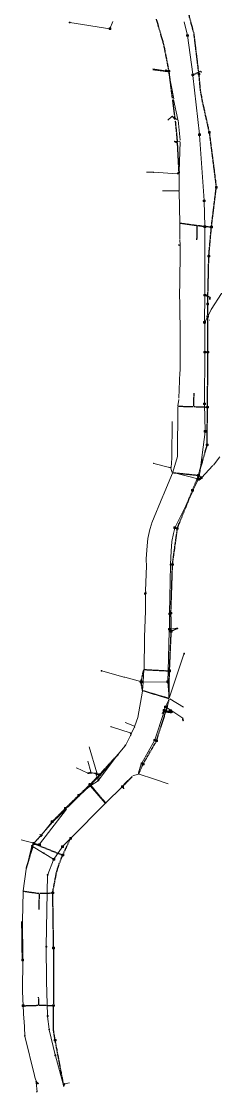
# Model space of a CAD drawing. Header units: metres. Extents: x 105093 to 106173, y 111705 to 118144.
# Drawn here: x 105886 to 106173, y 115132 to 116658 of the extents above; entities that cross this region are included whole.
import ezdxf

# ---------------------------------------------------------------- set-up
doc = ezdxf.new("R2010")
doc.units = ezdxf.units.M
doc.linetypes.add('DASHED', pattern=[1.524, 1.27, -0.254])
for name, color, linetype, lineweight in [('30-RED-ETB-CAMARA', 151, 'CONTINUOUS', 13), ('30-RED-ETB-EXIST', 145, 'CONTINUOUS', 13), ('30-RED-ETB-PROY', 5, 'DASHED', 25)]:
    doc.layers.add(name, color=color, linetype=linetype, lineweight=lineweight)

# ---------------------------------------------------------------- blocks, each defined once
blk = doc.blocks.new('CAM_ETB_T_13')
for p, q in [((-1.375, -1.025), (1.375, 1.025)), ((-1.375, 1.025), (1.375, -1.025))]:
    blk.add_line(p, q)
blk.add_lwpolyline([(-1.375, -1.025), (1.375, -1.025), (1.375, 1.025), (-1.375, 1.025)], close=True)
blk = doc.blocks.new('CAM_ETB_T_16A')
for p, q in [((-1.53, -1.53), (1.53, 1.53)), ((-1.53, 1.53), (1.53, -1.53))]:
    blk.add_line(p, q)
blk.add_lwpolyline([(-1.53, -1.53), (1.53, -1.53), (1.53, 1.53), (-1.53, 1.53)], close=True)
blk = doc.blocks.new('CAM_ETB_T_14')
for p, q in [((-1.39, -1.22), (1.39, 1.22)), ((-1.39, 1.22), (1.39, -1.22))]:
    blk.add_line(p, q)
blk.add_lwpolyline([(-1.39, -1.22), (1.39, -1.22), (1.39, 1.22), (-1.39, 1.22)], close=True)
blk = doc.blocks.new('CAM_ETB_T_16')
for p, q in [((-1.53, -1.53), (1.53, 1.53)), ((-1.53, 1.53), (1.53, -1.53))]:
    blk.add_line(p, q)
blk.add_lwpolyline([(-1.53, -1.53), (1.53, -1.53), (1.53, 1.53), (-1.53, 1.53)], close=True)
blk = doc.blocks.new('CAM_ETB_T_18A')
for p, q in [((-1.2, -1.2), (1.2, 1.2)), ((-1.2, 1.2), (1.2, -1.2))]:
    blk.add_line(p, q)
blk.add_lwpolyline([(-1.2, -1.2), (1.2, -1.2), (1.2, 1.2), (-1.2, 1.2)], close=True)
blk = doc.blocks.new('CAM_ETB_GEN')
for p, q in [((-0.6, -0.6), (0.6, 0.6)), ((-0.6, 0.6), (0.6, -0.6))]:
    blk.add_line(p, q)
blk.add_lwpolyline([(-0.6, -0.6), (0.6, -0.6), (0.6, 0.6), (-0.6, 0.6)], close=True)
blk = doc.blocks.new('CAM_ETB_T_14A')
for p, q in [((-1.39, -1.22), (1.39, 1.22)), ((-1.39, 1.22), (1.39, -1.22))]:
    blk.add_line(p, q)
blk.add_lwpolyline([(-1.39, -1.22), (1.39, -1.22), (1.39, 1.22), (-1.39, 1.22)], close=True)
blk = doc.blocks.new('CAM_ETB_T_18')
for p, q in [((-1.2, -1.2), (1.2, 1.2)), ((-1.2, 1.2), (1.2, -1.2))]:
    blk.add_line(p, q)
blk.add_lwpolyline([(-1.2, -1.2), (1.2, -1.2), (1.2, 1.2), (-1.2, 1.2)], close=True)
blk = doc.blocks.new('POSTE')
blk.add_circle((0, 0), 0.15)

msp = doc.modelspace()

# ---------------------------------------------------------------- linework, layer by layer
at = {"layer": '30-RED-ETB-EXIST'}
for points in [[(105954.89, 116655.828), (105954.944, 116655.859), (106012.459, 116646.564), (106012.54, 116646.764), (106012.468, 116646.793)], [(106012.468, 116646.793), (106012.54, 116646.764), (106016.753, 116657.251)], [(106123.717, 116637.271), (106118.836, 116656.727)], [(106131.299, 116581.035), (106131.132, 116582.056), (106123.724, 116637.244), (106123.717, 116637.271)], [(106073.949, 116589.337), (106092.339, 116586.61), (106092.527, 116587.876)], [(106092.527, 116587.876), (106092.339, 116586.61), (106095.545, 116586.135), (106094.393, 116586.913)], [(106094.393, 116586.913), (106094.635, 116586.809), (106095.56, 116586.402), (106094.393, 116586.913)], [(106103.8, 116546.676), (106096.306, 116585.628), (106097.168, 116586.298)], [(106140.949, 116495.204), (106141.032, 116494.616), (106141.03, 116494.639), (106140.884, 116495.799), (106131.487, 116579.884), (106130.599, 116579.64)], [(106130.608, 116579.673), (106131.406, 116580.381), (106131.299, 116581.035)], [(106109.947, 116517.093), (106103.783, 116545.662)], [(106095.403, 116515.851), (106101.373, 116521.153), (106101.767, 116521.355)], [(106101.767, 116521.355), (106101.975, 116521.274), (106109.413, 116516.357)], [(106113.068, 116487.255), (106110.14, 116515.952)], [(106147.572, 116400.501), (106147.549, 116400.98), (106141.03, 116494.639), (106140.949, 116495.204)], [(106105.227, 116485.623), (106105.412, 116485.679), (106112.734, 116486.151)], [(106109.389, 116439.348), (106111.562, 116442.45), (106113.274, 116485.205)], [(106064.936, 116441.584), (106075.24, 116441.412), (106075.207, 116441.368)], [(106075.207, 116441.368), (106075.169, 116441.314), (106108.908, 116439.336), (106109.389, 116439.348)], [(106109.389, 116439.348), (106111.231, 116441.022), (106111.188, 116442.341), (106112.048, 116442.369), (106112.09, 116441.05), (106109.389, 116439.348)], [(106109.389, 116439.348), (106111.705, 116439.348), (106111.705, 116440.94), (106109.389, 116439.348)], [(106109.389, 116439.348), (106109.87, 116439.44), (106111.705, 116440.931), (106109.389, 116439.348)], [(106109.965, 116414.786), (106111.708, 116415.035), (106111.705, 116439.348), (106109.389, 116439.348)], [(106087.852, 116414.839), (106109.406, 116414.984), (106109.965, 116414.786)], [(106112.693, 116368.599), (106111.778, 116414.005), (106109.965, 116414.786)], [(106148.277, 116363.45), (106148.27, 116364.049), (106147.607, 116399.779), (106147.572, 116400.501)], [(106112.559, 116346.283), (106112.656, 116367.56), (106113.339, 116368.124), (106126.498, 116366.229)], [(106127.718, 116366.167), (106147.65, 116363.405), (106148.277, 116363.45)], [(106148.436, 116265.492), (106148.451, 116266.089), (106148.396, 116362.861), (106148.277, 116363.45)], [(106111.037, 116337.327), (106112.953, 116337.234), (106112.53, 116345.231)], [(106111.337, 116117.971), (106112.846, 116155.106), (106112.987, 116156.368), (106113, 116213.233), (106113.054, 116215.434), (106112.369, 116274.08), (106112.508, 116275.343), (106112.907, 116336.238), (106111.037, 116337.327)], [(106111.037, 116337.327), (106111.443, 116337.131), (106112.399, 116336.691), (106111.037, 116337.327)], [(106148.091, 116226.519), (106148.23, 116226.549), (106148.105, 116227.116), (106148.421, 116264.895), (106148.436, 116265.492)], [(106157.576, 116244.94), (106157.639, 116244.878), (106172.417, 116267.673), (106172.469, 116267.722)], [(106148.091, 116226.519), (106148.422, 116226.813), (106152.572, 116235.008)], [(106152.572, 116235.008), (106157.627, 116244.987), (106157.576, 116244.94)], [(106147.843, 116224.902), (106148.373, 116224.902), (106148.373, 116225.897), (106148.23, 116226.549), (106148.091, 116226.519)], [(106148.515, 116183.721), (106148.419, 116183.717), (106148.394, 116184.321), (106148.373, 116224.902), (106147.843, 116224.902)], [(106147.821, 116109.722), (106147.85, 116110.891), (106148.443, 116183.125), (106148.419, 116183.717), (106148.515, 116183.721)], [(106109.942, 116106.876), (106111.136, 116115.956)], [(106102.416, 116011.983), (106109.417, 116034.488), (106109.454, 116035.682), (106109.929, 116105.923)], [(106148.768, 116070.473), (106148.783, 116071.07), (106147.796, 116108.691), (106147.821, 116109.722)], [(106096.117, 116019.208), (106100.222, 116018.429), (106101.034, 116031.865), (106101.088, 116034.066), (106101.459, 116084.691)], [(106139.41, 116007.301), (106140.329, 116007.12), (106141.129, 116011.194), (106148.753, 116069.876), (106148.768, 116070.473)], [(106160.872, 116021.98), (106169.726, 116033.766)], [(106075.079, 116024.536), (106075.598, 116024.317), (106095.908, 116019.241), (106096.117, 116019.208)], [(106101.733, 116011.42), (106099.713, 116017.117), (106100.053, 116017.368), (106099.514, 116018.128), (106096.117, 116019.208)], [(106096.117, 116019.208), (106099.517, 116018.137), (106096.117, 116019.208)], [(106143.449, 116004.037), (106143.802, 116003.716), (106160.048, 116021.572)], [(106065.611, 115906.283), (106066.869, 115917.103), (106069.659, 115930.046), (106072.06, 115937.279), (106072.685, 115939.39), (106088.084, 115977.453), (106088.596, 115978.549), (106102.275, 116010.72), (106102.377, 116011.251), (106102.49, 116011.262), (106102.957, 116011.283), (106138.557, 116002.215), (106139.138, 116002.01)], [(106139.148, 116002.04), (106139.258, 116002.003), (106139.42, 116002.49), (106140.329, 116007.12), (106139.41, 116007.301)], [(106139.148, 116002.04), (106141.719, 116001.427), (106143.802, 116003.716), (106143.449, 116004.037)], [(106130.852, 115985.987), (106131.476, 115985.683), (106138.884, 116000.878), (106139.258, 116002.003), (106139.148, 116002.04)], [(106105.61, 115932.557), (106105.781, 115933.149), (106121.172, 115963.976), (106130.069, 115982.799), (106131.476, 115985.683), (106130.852, 115985.987)], [(106099.343, 115879.601), (106099.316, 115880.198), (106100.022, 115899.074), (106101.347, 115912.726), (106103.554, 115924.073), (106105.351, 115932.011), (106105.61, 115932.557)], [(106064.498, 115838.649), (106063.416, 115841.823), (106064.644, 115877.899), (106064.422, 115886.665), (106064.563, 115887.928), (106065.611, 115906.283)], [(106098.055, 115809.076), (106098.053, 115810.058), (106099.331, 115879.004), (106099.343, 115879.601)], [(106059.369, 115699.186), (106060.089, 115710.912), (106060.23, 115712.175), (106061.163, 115728.797), (106061.304, 115730.06), (106062.057, 115774.301), (106062.198, 115775.564), (106063.275, 115813.335), (106063.416, 115814.598), (106063.285, 115838.643), (106062.205, 115838.131)], [(106062.205, 115838.131), (106063.285, 115838.643), (106063.275, 115840.561), (106064.498, 115838.649)], [(106064.498, 115838.649), (106064.466, 115838.907), (106063.275, 115840.561), (106064.498, 115838.649)], [(106097.607, 115787.199), (106097.597, 115787.796), (106098.046, 115808.471), (106098.045, 115809.673), (106098.053, 115810.058), (106098.055, 115809.076)], [(106097.92, 115727.462), (106096.04, 115727.512), (106097.555, 115784.261), (106100.125, 115784.192)], [(106100.125, 115784.192), (106097.555, 115784.261), (106097.617, 115786.602), (106097.607, 115787.199)], [(106097.607, 115787.199), (106098.223, 115787.209), (106109.611, 115788.393), (106109.386, 115788.335)], [(106097.56, 115688.308), (106118.223, 115751.214), (106118.46, 115751.658), (106119.284, 115751.896), (106118.731, 115752.06)], [(106000.458, 115727.561), (106001.046, 115727.441), (106032.494, 115718.377), (106033.901, 115718.297), (106056.399, 115711.996), (106057.085, 115711.818), (106057.062, 115711.728)], [(106095.632, 115711.873), (106095.639, 115712.47), (106096.04, 115727.512), (106097.92, 115727.462)], [(106047.933, 115646.897), (106047.562, 115647.07), (106047.786, 115647.55), (106048.292, 115648.582), (106052.235, 115660.816), (106059.112, 115698.15), (106059.795, 115698.713), (106075.724, 115693.86), (106075.772, 115694.019)], [(106057.062, 115711.728), (106057.085, 115711.818), (106057.724, 115711.653), (106059.547, 115711.612), (106060.771, 115711.475), (106094.976, 115711.762), (106095.632, 115711.873)], [(106097.56, 115688.308), (106095.626, 115711.276), (106095.593, 115711.767), (106094.976, 115711.762), (106095.632, 115711.873)], [(106075.772, 115694.019), (106075.724, 115693.86), (106096.841, 115687.427)], [(106091.854, 115675.777), (106092.126, 115676.216), (106097.418, 115687.045)], [(106098.101, 115687.608), (106117.933, 115675.654)], [(106076.589, 115628.185), (106076.777, 115628.752), (106089.958, 115669.261), (106090.043, 115669.52)], [(106090.043, 115669.52), (106087.231, 115666.41), (106089.865, 115670.556), (106090.05, 115671.11)], [(106090.05, 115671.11), (106090.411, 115671.526), (106091.623, 115675.226), (106091.854, 115675.777)], [(106091.854, 115675.777), (106092.422, 115675.538), (106099.555, 115670.943), (106099.429, 115670.749)], [(106099.429, 115670.749), (106099.555, 115670.943), (106102.457, 115669.073), (106101.977, 115668.327)], [(106101.977, 115668.327), (106102.457, 115669.073), (106116.993, 115659.707), (106117.271, 115655.999)], [(106034.351, 115653.338), (106047.494, 115648.356), (106047.933, 115646.897)], [(106014.083, 115647.462), (106014.524, 115647.348), (106041.655, 115638.779)], [(106035.127, 115621.303), (106041.972, 115635.005), (106042.723, 115636.528), (106041.658, 115638.779)], [(106041.655, 115638.779), (106043.325, 115637.999), (106047.562, 115647.07), (106047.933, 115646.897)], [(106041.655, 115638.779), (106042.654, 115636.562), (106043.325, 115637.999), (106041.655, 115638.779)], [(106057.662, 115595.036), (106057.975, 115595.502), (106076.401, 115627.619), (106076.589, 115628.185)], [(105993.922, 115581.311), (105982.964, 115618.447)], [(105995.957, 115570.554), (105996.344, 115571.025), (106020.742, 115603.751), (106021.542, 115604.638), (106024.843, 115607.701)], [(105997.499, 115578.797), (105998.385, 115578.025), (106020.767, 115603.727), (106024.843, 115607.701)], [(106024.843, 115607.701), (106021.542, 115604.638), (106024.387, 115608.078), (106024.843, 115607.701)], [(106024.843, 115607.701), (106024.387, 115608.078), (106034.409, 115620.193)], [(106033.902, 115620.441), (106034.581, 115621.572), (106035.319, 115621.13), (106034.639, 115619.998)], [(105980.89, 115580.75), (105985.195, 115582.812), (105980.972, 115598.318)], [(106057.662, 115595.036), (106057.343, 115594.531), (106053.571, 115581.196), (106053.382, 115580.729), (106053.728, 115579.944), (106054.195, 115579.755), (106074.74, 115572.699), (106096.013, 115565.648)], [(105964.671, 115588.388), (105980.886, 115580.74)], [(105980.89, 115580.75), (105980.885, 115580.695), (105993.925, 115581.313)], [(105980.89, 115580.75), (105985.918, 115582.127), (105991.669, 115580.164), (105992.593, 115579.885), (105993.922, 115581.311)], [(105983.838, 115564.678), (105984.713, 115563.873), (105995.915, 115576.044), (105996.917, 115577.058), (105997.499, 115578.797)], [(105995.957, 115570.554), (105995.505, 115570.99), (105992.802, 115578.795), (105992.593, 115579.885), (105993.922, 115581.311)], [(105993.922, 115581.311), (105992.705, 115579.887), (105993.824, 115580.013), (105993.922, 115581.311)], [(105993.922, 115581.311), (105994.462, 115580.357), (105993.925, 115581.313)], [(105995.957, 115570.554), (105995.703, 115570.616), (105995.905, 115571.433), (105997.046, 115576.428), (105997.499, 115578.797)], [(106030.544, 115561.632), (106033.391, 115565.568), (106044.383, 115576.22)], [(106045.165, 115577.116), (106052.791, 115579.68)], [(105967.73, 115549.267), (105969.488, 115549.377), (105982.942, 115562.1), (105983.428, 115561.586)], [(105983.428, 115561.586), (105982.942, 115562.1), (105983.666, 115562.784), (105984.498, 115563.639), (105984.713, 115563.873), (105983.838, 115564.678)], [(106007.499, 115538.407), (106005.714, 115538.228), (105984.842, 115562.441), (105983.428, 115561.586)], [(105983.838, 115564.678), (105984.958, 115563.283), (105995.579, 115570.112), (105995.703, 115570.616), (105995.957, 115570.554)], [(106007.499, 115538.407), (106006.736, 115538.338), (106030.349, 115561.828), (106030.544, 115561.632)], [(105948.602, 115530.602), (105952.848, 115532.597), (105968.538, 115548.311), (105967.73, 115549.267)], [(105911.386, 115478.615), (105911.606, 115479.17), (105950.271, 115529.315), (105948.602, 115530.602)], [(105929.701, 115511.457), (105931.38, 115511.543), (105949.68, 115529.504), (105948.602, 115530.602)], [(105947.684, 115530.68), (105947.954, 115530.702), (105951.866, 115531.998), (105948.602, 115530.602)], [(105956.253, 115487.577), (105956.191, 115487.639), (106005.613, 115537.41), (106007.499, 115538.407)], [(105914.689, 115491.244), (105913.848, 115491.994), (105930.44, 115510.617), (105929.701, 115511.457)], [(105885.501, 115485.336), (105903.519, 115480.714), (105903.403, 115480.263)], [(105903.403, 115480.263), (105903.462, 115480.211), (105912.501, 115490.573), (105913.365, 115491.451), (105913.848, 115491.994), (105914.689, 115491.244)], [(105944.367, 115475.652), (105944.746, 115476.113), (105956.191, 115487.639), (105956.253, 115487.577)], [(105887.504, 115313.452), (105887.588, 115313.451), (105887.648, 115317.981), (105887.598, 115320.21), (105887.35, 115366.894), (105887.092, 115369.081), (105887.976, 115411.406), (105888.159, 115412.609), (105892.488, 115443.685), (105892.818, 115444.837), (105900.423, 115476.221), (105900.643, 115476.776)], [(105900.643, 115476.776), (105900.89, 115477.262), (105903.462, 115480.211), (105903.403, 115480.263)], [(105900.643, 115476.776), (105901.216, 115476.549), (105917.141, 115466.512), (105917.689, 115466.304)], [(105903.403, 115480.263), (105903.519, 115480.714), (105910.809, 115478.844), (105911.386, 115478.615)], [(105932.129, 115457.697), (105932.196, 115457.865), (105943.987, 115475.191), (105944.367, 115475.652)], [(105917.689, 115466.304), (105918.241, 115466.051), (105931.465, 115457.819), (105932.139, 115457.693)], [(105923.268, 115435.38), (105923.357, 115435.971), (105931.732, 115456.695), (105932.129, 115457.697)], [(105921.318, 115332.407), (105921.315, 115333.004), (105921.99, 115384.085), (105922.34, 115410.542), (105923.178, 115434.79), (105923.268, 115435.38)], [(105923.201, 115233.15), (105923.231, 115232.554), (105923.171, 115233.747), (105921.844, 115283.094), (105921.813, 115285.295), (105921.32, 115331.81), (105921.318, 115332.407)], [(105888.247, 115247.989), (105888.35, 115247.994), (105887.337, 115268.27), (105887.01, 115269.498), (105887.588, 115313.451), (105887.504, 115313.452)], [(105889.672, 115226.864), (105889.344, 115228.092), (105888.35, 115247.994), (105888.247, 115247.989)], [(105890.55, 115204.811), (105890.483, 115205.407), (105889.672, 115226.864)], [(105925.533, 115213.836), (105925.524, 115214.465), (105923.231, 115232.554), (105923.201, 115233.15)], [(105934.178, 115176.912), (105933.991, 115177.479), (105925.541, 115213.271), (105925.533, 115213.836)], [(105908.141, 115138.16), (105906.307, 115141.266), (105904.885, 115145.841), (105904.628, 115148.027), (105890.613, 115204.215), (105890.55, 115204.811)], [(105947.2, 115135.177), (105946.536, 115132.354), (105934.365, 115176.345), (105934.178, 115176.912)], [(105908.141, 115138.16), (105906.755, 115137.979), (105906.483, 115140.063), (105908.141, 115138.16)], [(105908.141, 115138.16), (105908.233, 115138.249), (105906.483, 115140.063), (105908.141, 115138.16)], [(105906.741, 115124.841), (105908.473, 115124.819), (105906.755, 115137.979), (105908.141, 115138.16)], [(105909.969, 115136.449), (105908.233, 115138.249), (105908.141, 115138.16)], [(105946.97, 115135.115), (105946.638, 115136.392), (105947.47, 115136.608), (105947.802, 115135.331)], [(105947.622, 115136.026), (105954.68, 115137.62)]]:
    msp.add_lwpolyline(points, dxfattribs=at)
at = {"layer": '30-RED-ETB-PROY'}
for points in [[(106097.168, 116586.298), (106097.074, 116586.895), (106089.834, 116623.787), (106079.4, 116659.837), (106079.245, 116660.419)], [(106140.083, 116581.851), (106139.996, 116582.441), (106132.964, 116639.911), (106125.725, 116666.866), (106125.63, 116667.409)], [(106073.903, 116588.708), (106092.314, 116586.27), (106092.527, 116587.876)], [(106092.527, 116587.876), (106092.314, 116586.27), (106095.631, 116585.83), (106094.393, 116586.913)], [(106092.527, 116587.876), (106092.32, 116587.474), (106094.061, 116586.579), (106094.393, 116586.913)], [(106092.488, 116587.877), (106094.488, 116587.189), (106094.393, 116586.913)], [(106094.393, 116586.913), (106094.488, 116587.189), (106096.466, 116586.509), (106097.168, 116586.298)], [(106102.078, 116547.697), (106097.256, 116585.736), (106097.168, 116586.298)], [(106131.342, 116581.042), (106130.56, 116580.573), (106142.194, 116585.94), (106143.004, 116585.175), (106143.219, 116584.608)], [(106154.839, 116498.585), (106154.856, 116499.119), (106145.008, 116543.489), (106142.21, 116559.242), (106141.007, 116572.553), (106140.174, 116581.279), (106140.083, 116581.851)], [(106106.081, 116516.883), (106102.431, 116545.669)], [(106106.084, 116516.925), (106102.109, 116521.017), (106101.767, 116521.355)], [(106105.227, 116485.623), (106109.451, 116484.484), (106106.487, 116514.904)], [(106164.9, 116419.83), (106165.162, 116420.291), (106155.235, 116498.237), (106154.839, 116498.585)], [(106105.227, 116485.623), (106105.49, 116485.668), (106108.926, 116483.526), (106105.227, 116485.623)], [(106109.389, 116439.348), (106111.474, 116442.39), (106109.399, 116482.605), (106105.227, 116485.623)], [(106157.976, 116363.03), (106157.97, 116363.53), (106164.81, 116419.282), (106164.9, 116419.83)], [(106113.614, 116368.616), (106137.044, 116365.333)], [(106137.157, 116344.567), (106137.705, 116364.789)], [(106138.344, 116365.301), (106148.355, 116364.111), (106148.277, 116363.45)], [(106148.277, 116363.45), (106148.355, 116364.111), (106157.379, 116363.039), (106157.976, 116363.03)], [(106154.191, 116321.218), (106154.198, 116321.779), (106157.876, 116362.445), (106157.976, 116363.03)], [(106148.436, 116265.492), (106152.881, 116264.433), (106154.171, 116320.607), (106154.191, 116321.218)], [(106148.436, 116265.492), (106149.178, 116266.594), (106156.118, 116261.923), (106155.802, 116261.025)], [(106152.55, 116252.809), (106152.66, 116252.808), (106152.754, 116263.225), (106148.436, 116265.492)], [(106152.557, 116235.015), (106152.504, 116235.625), (106152.66, 116252.808), (106152.55, 116252.809)], [(106155.638, 116259.237), (106155.531, 116261.234), (106155.638, 116259.237)], [(106152.658, 116183.959), (106152.77, 116184.528), (106152.593, 116234.417), (106152.557, 116235.015)], [(106152.295, 116105.201), (106152.344, 116105.849), (106152.775, 116183.329), (106152.658, 116183.959)], [(106132.508, 116106.482), (106133.119, 116125.103)], [(106110.596, 116106.336), (106131.649, 116106.019)], [(106133.021, 116105.811), (106151.634, 116105.17), (106152.295, 116105.201)], [(106151.651, 116051.073), (106151.657, 116051.651), (106152.328, 116104.636), (106152.295, 116105.201)], [(106139.41, 116007.301), (106139.475, 116007.883), (106151.737, 116050.504), (106151.651, 116051.073)], [(106102.84, 116011.376), (106139.006, 116007.536), (106139.41, 116007.301)], [(106139.148, 116002.04), (106137.736, 116002.621), (106139.413, 116006.697), (106139.41, 116007.301)], [(106143.449, 116004.037), (106143.008, 116004.014), (106140.044, 116007.257), (106139.41, 116007.301)], [(106130.852, 115985.987), (106131.171, 115986.66), (106137.736, 116002.621), (106139.148, 116002.04)], [(106109.078, 115931.365), (106109.136, 115931.882), (106130.642, 115985.386), (106130.852, 115985.987)], [(106102.08, 115879.671), (106102.142, 115880.202), (106109.148, 115930.815), (106109.078, 115931.365)], [(106099.86, 115810.024), (106099.845, 115810.64), (106102.171, 115879.15), (106102.08, 115879.671)], [(106062.205, 115838.131), (106062.168, 115837.717), (106062.7, 115837.046), (106064.556, 115838.066), (106064.498, 115838.649)], [(106062.205, 115838.131), (106062.346, 115838.622), (106063.155, 115840.352), (106064.498, 115838.649)], [(106097.607, 115787.199), (106100.153, 115787.224), (106099.935, 115809.457), (106099.86, 115810.024)], [(106100.125, 115784.192), (106100.177, 115784.804), (106100.153, 115787.224), (106097.607, 115787.199)], [(106097.92, 115727.462), (106097.873, 115728.032), (106100.296, 115783.551), (106100.125, 115784.192)], [(106100.125, 115784.192), (106100.848, 115784.4), (106108.095, 115788.172), (106109.386, 115788.335)], [(106109.386, 115788.335), (106108.846, 115788.21), (106108.183, 115787.926), (106107.939, 115788.493), (106108.602, 115788.778), (106108.846, 115788.21), (106109.386, 115788.335)], [(106057.062, 115711.728), (106057.234, 115712.289), (106060.927, 115728.692)], [(106062.169, 115729.322), (106097.27, 115727.42), (106097.92, 115727.462)], [(106095.632, 115711.873), (106097.467, 115711.832), (106097.806, 115726.765), (106097.92, 115727.462)], [(106059.254, 115699.486), (106057.07, 115711.13), (106057.062, 115711.728)], [(106060.063, 115699.159), (106075.897, 115694.436), (106075.772, 115694.019)], [(106097.247, 115688.598), (106097.164, 115698.442), (106097.467, 115711.832), (106095.632, 115711.873)], [(106075.772, 115694.019), (106075.897, 115694.436), (106096.807, 115688.2)], [(106091.854, 115675.777), (106094.414, 115675.112), (106097.445, 115686.791)], [(106079.328, 115627.328), (106079.526, 115627.912), (106092.557, 115669.313), (106092.775, 115669.697)], [(106090.043, 115669.52), (106090.26, 115669.258), (106092.663, 115668.913), (106092.775, 115669.697)], [(106092.775, 115669.697), (106093.149, 115670.237), (106094.414, 115675.112), (106091.854, 115675.777)], [(106092.775, 115669.697), (106092.663, 115668.913), (106099.035, 115667.999), (106099.429, 115670.749)], [(106092.775, 115669.697), (106093.344, 115669.359), (106099.12, 115670.565), (106099.429, 115670.749)], [(106099.429, 115670.749), (106099.035, 115667.999), (106100.891, 115667.732), (106101.614, 115668.091), (106101.977, 115668.327)], [(106099.429, 115670.749), (106099.883, 115670.136), (106101.545, 115668.675), (106101.977, 115668.327)], [(106117.271, 115655.999), (106117.258, 115656.363), (106116.956, 115658.729), (106117.271, 115655.999)], [(106059.959, 115593.988), (106060.171, 115594.482), (106079.016, 115626.736), (106079.328, 115627.328)], [(105997.499, 115578.797), (105997.789, 115579.28), (106020.304, 115603.934), (106024.843, 115607.701)], [(106053.947, 115580.566), (106059.806, 115593.484), (106059.959, 115593.988)], [(105980.89, 115580.75), (105981.427, 115580.839), (105984.848, 115581.653), (105980.89, 115580.75)], [(105983.838, 115564.678), (105984.479, 115565.29), (105997.04, 115578.387), (105997.499, 115578.797)], [(105993.922, 115581.311), (105993.629, 115579.596), (105996.737, 115578.833), (105997.499, 115578.797)], [(105967.73, 115549.267), (105968.386, 115549.839), (105982.102, 115562.971), (105983.428, 115561.586)], [(105983.428, 115561.586), (105982.102, 115562.971), (105983.626, 115564.43), (105983.838, 115564.678)], [(105983.838, 115564.678), (105982.694, 115564.555), (105982.545, 115565.951), (105983.216, 115566.17), (105983.63, 115566.38)], [(105983.428, 115561.586), (105983.001, 115561.685), (105982.694, 115564.555), (105983.838, 115564.678)], [(105983.428, 115561.586), (105985.39, 115563.242), (105984.439, 115564.369), (105983.838, 115564.678)], [(106007.499, 115538.407), (106006.009, 115538.798), (105985.39, 115563.242), (105983.428, 115561.586)], [(106030.544, 115561.632), (106030.966, 115562.099), (106044.519, 115575.932)], [(106032.398, 115558.68), (106031.005, 115561.194), (106030.544, 115561.632)], [(105948.602, 115530.602), (105949.199, 115531.233), (105967.486, 115549.052), (105967.73, 115549.267)], [(105929.701, 115511.457), (105930.311, 115512.085), (105948.39, 115530.354), (105948.602, 115530.602)], [(105914.689, 115491.244), (105913.57, 115491.313), (105929.482, 115511.244), (105929.701, 115511.457)], [(105903.403, 115480.263), (105903.781, 115481.074), (105912.632, 115490.37), (105914.689, 115491.244)], [(105912.511, 115492.783), (105912.662, 115493.212), (105914.87, 115492.284), (105914.962, 115491.685), (105914.689, 115491.244)], [(105944.816, 115463.571), (105945.104, 115463.984), (105955.797, 115487.087), (105956.253, 115487.577)], [(105892.794, 115444.518), (105902.24, 115476.302), (105900.643, 115476.776)], [(105900.643, 115476.776), (105902.24, 115476.302), (105903.327, 115479.958), (105903.403, 115480.263)], [(105903.403, 115480.263), (105904.038, 115480.096), (105910.862, 115477.325), (105911.386, 115478.615)], [(105911.386, 115478.615), (105910.862, 115477.325), (105944.208, 115463.788), (105944.816, 115463.571)], [(105930.53, 115409.602), (105930.516, 115410.154), (105935.956, 115438.692), (105937.777, 115445.12), (105939.926, 115451.439), (105944.533, 115463.036), (105944.816, 115463.571)], [(105888.482, 115411.979), (105910.769, 115408.908)], [(105911.104, 115385.779), (105911.496, 115408.613)], [(105912.089, 115408.942), (105929.929, 115409.458), (105930.53, 115409.602)], [(105931.757, 115330.54), (105931.775, 115331.131), (105930.652, 115408.968), (105930.53, 115409.602)], [(105887.504, 115313.452), (105887.124, 115314.07), (105886.368, 115368.383)], [(105932.334, 115281.069), (105931.928, 115329.915), (105931.757, 115330.54)], [(105931.795, 115248.423), (105931.866, 115249.015), (105932.334, 115281.069)], [(105910.445, 115248.962), (105910.379, 115260.243)], [(105888.247, 115247.989), (105888.972, 115247.942), (105909.619, 115248.586)], [(105910.925, 115248.586), (105931.203, 115248.446), (105931.795, 115248.423)], [(105934.061, 115198.487), (105933.937, 115199.043), (105931.443, 115215.084), (105931.849, 115247.82), (105931.795, 115248.423)], [(105946.578, 115132.444), (105934.165, 115197.997), (105934.061, 115198.487)], [(105908.141, 115138.16), (105907.897, 115137.769), (105907.756, 115137.163), (105909.625, 115136.179), (105909.964, 115136.494)], [(105946.544, 115132.545), (105947.185, 115135.035)]]:
    msp.add_lwpolyline(points, dxfattribs=at)

# ---------------------------------------------------------------- block references
at = {"layer": '30-RED-ETB-CAMARA'}
for name, p in [('CAM_ETB_GEN', (105954.89, 116655.828)), ('CAM_ETB_T_18', (106012.468, 116646.793)), ('CAM_ETB_T_13', (106123.712, 116637.27)), ('POSTE', (106092.527, 116587.876)), ('POSTE', (106094.393, 116586.913)), ('CAM_ETB_T_13', (106097.168, 116586.298)), ('CAM_ETB_T_13', (106140.083, 116581.851)), ('POSTE', (106143.219, 116584.608)), ('CAM_ETB_T_13', (106131.342, 116581.042)), ('POSTE', (106130.599, 116579.64)), ('POSTE', (106101.767, 116521.355)), ('CAM_ETB_T_13', (106140.949, 116495.204)), ('CAM_ETB_T_13', (106154.839, 116498.585)), ('POSTE', (106105.227, 116485.623)), ('POSTE', (106075.207, 116441.368)), ('POSTE', (106109.389, 116439.348)), ('CAM_ETB_T_13', (106164.9, 116419.83)), ('POSTE', (106109.965, 116414.786)), ('CAM_ETB_T_13', (106147.578, 116400.502)), ('CAM_ETB_T_14', (106148.277, 116363.45)), ('CAM_ETB_T_14', (106157.976, 116363.03)), ('POSTE', (106111.037, 116337.327)), ('CAM_ETB_T_13', (106154.191, 116321.218)), ('CAM_ETB_T_13', (106148.436, 116265.492)), ('POSTE', (106172.469, 116267.722)), ('CAM_ETB_T_14', (106152.55, 116252.809)), ('CAM_ETB_T_13', (106152.557, 116235.015)), ('POSTE', (106157.576, 116244.94)), ('CAM_ETB_T_14', (106148.091, 116226.519)), ('POSTE', (106147.843, 116224.902)), ('POSTE', (106155.518, 116229.641)), ('CAM_ETB_T_13', (106148.515, 116183.721)), ('CAM_ETB_T_13', (106152.658, 116183.959)), ('CAM_ETB_T_13', (106147.847, 116109.721)), ('CAM_ETB_T_13', (106152.295, 116105.201)), ('CAM_ETB_T_13', (106148.768, 116070.473)), ('CAM_ETB_T_13', (106151.651, 116051.073)), ('POSTE', (106075.079, 116024.536)), ('POSTE', (106096.117, 116019.208)), ('CAM_ETB_T_16A', (106139.148, 116002.04)), ('CAM_ETB_T_16', (106139.41, 116007.301)), ('CAM_ETB_T_18A', (106143.449, 116004.037)), ('CAM_ETB_T_13', (106130.852, 115985.987)), ('CAM_ETB_T_13', (106105.61, 115932.557)), ('CAM_ETB_T_13', (106109.078, 115931.365)), ('CAM_ETB_GEN', (106099.343, 115879.601)), ('CAM_ETB_T_13', (106102.08, 115879.671)), ('POSTE', (106062.205, 115838.131)), ('POSTE', (106064.498, 115838.649)), ('CAM_ETB_T_13', (106098.055, 115809.076)), ('CAM_ETB_T_13', (106099.86, 115810.024)), ('CAM_ETB_T_13', (106097.607, 115787.199)), ('CAM_ETB_T_14', (106100.125, 115784.192)), ('POSTE', (106109.386, 115788.335)), ('CAM_ETB_GEN', (106118.731, 115752.06)), ('CAM_ETB_T_14', (106097.92, 115727.462)), ('CAM_ETB_GEN', (106000.458, 115727.561)), ('CAM_ETB_T_14', (106057.062, 115711.728)), ('CAM_ETB_T_14', (106095.632, 115711.873)), ('CAM_ETB_GEN', (106075.772, 115694.019)), ('CAM_ETB_T_13', (106090.05, 115671.11)), ('POSTE', (106090.043, 115669.52)), ('CAM_ETB_T_14', (106091.854, 115675.777)), ('CAM_ETB_T_14', (106092.775, 115669.697)), ('CAM_ETB_T_13', (106099.429, 115670.749)), ('POSTE', (106101.977, 115668.327)), ('POSTE', (106117.271, 115655.999)), ('POSTE', (106014.083, 115647.462)), ('POSTE', (106041.655, 115638.779)), ('POSTE', (106047.933, 115646.897)), ('CAM_ETB_T_13', (106076.589, 115628.185)), ('CAM_ETB_T_13', (106079.328, 115627.328)), ('POSTE', (106024.843, 115607.701)), ('CAM_ETB_GEN', (106057.662, 115595.036)), ('CAM_ETB_T_13', (106059.959, 115593.988)), ('POSTE', (105964.671, 115588.388)), ('POSTE', (105980.89, 115580.75)), ('POSTE', (105993.922, 115581.311)), ('CAM_ETB_T_14', (105997.499, 115578.797)), ('CAM_ETB_T_14', (105983.838, 115564.678)), ('POSTE', (105983.428, 115561.586)), ('POSTE', (105983.63, 115566.38)), ('CAM_ETB_GEN', (105995.957, 115570.554)), ('CAM_ETB_T_13', (106030.544, 115561.632)), ('CAM_ETB_T_13', (105967.73, 115549.267)), ('POSTE', (106032.398, 115558.68)), ('CAM_ETB_T_13', (105948.602, 115530.602)), ('POSTE', (105947.684, 115530.68)), ('POSTE', (106007.499, 115538.407)), ('CAM_ETB_T_13', (105929.701, 115511.457)), ('POSTE', (105912.511, 115492.783)), ('POSTE', (105914.689, 115491.244)), ('CAM_ETB_T_13', (105956.253, 115487.577)), ('CAM_ETB_GEN', (105900.643, 115476.776)), ('CAM_ETB_T_16A', (105903.403, 115480.263)), ('CAM_ETB_T_14A', (105911.386, 115478.615)), ('CAM_ETB_T_13', (105944.367, 115475.652)), ('CAM_ETB_GEN', (105917.689, 115466.304)), ('CAM_ETB_T_14', (105932.139, 115457.693)), ('CAM_ETB_T_14', (105944.816, 115463.571)), ('CAM_ETB_GEN', (105923.268, 115435.38)), ('CAM_ETB_T_13', (105930.53, 115409.602)), ('CAM_ETB_GEN', (105921.318, 115332.407)), ('CAM_ETB_T_13', (105931.757, 115330.54)), ('CAM_ETB_T_13', (105887.504, 115313.452)), ('CAM_ETB_T_14', (105888.247, 115247.989)), ('CAM_ETB_T_13', (105931.795, 115248.423)), ('CAM_ETB_GEN', (105923.201, 115233.15)), ('CAM_ETB_GEN', (105925.506, 115213.835)), ('CAM_ETB_GEN', (105890.55, 115204.811)), ('CAM_ETB_T_13', (105934.061, 115198.487)), ('CAM_ETB_GEN', (105934.178, 115176.912)), ('POSTE', (105908.141, 115138.16)), ('POSTE', (105909.964, 115136.494))]:
    msp.add_blockref(name, p, dxfattribs=at)

doc.saveas('drawing.dxf')
